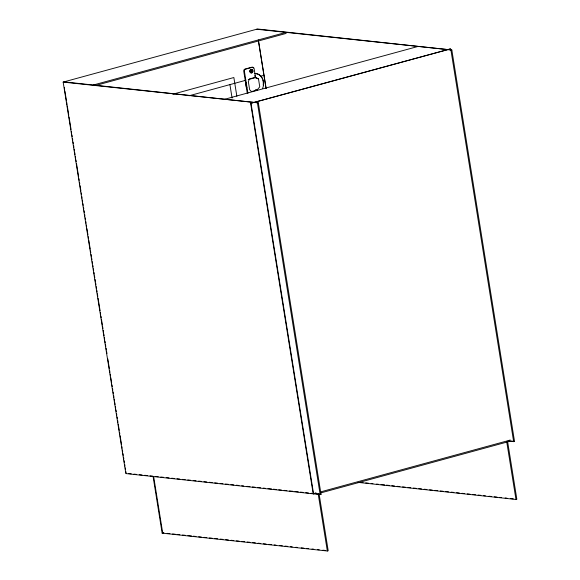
<?xml version="1.0" encoding="UTF-8"?>
<svg xmlns="http://www.w3.org/2000/svg" width="580" height="580" viewBox="0 0 580 580"><rect width="100%" height="100%" fill="white"/><g stroke="black" fill="none" stroke-linecap="round" stroke-linejoin="round"><path stroke-width="0.87" d="M257.208 89.9L259.753 86.804L258.462 78.742L255.178 77.234L254.895 75.458M64.032 81.86L258.332 102.87L321.037 494.341L320.16 494.58L125.86 473.57L63.155 82.099L257.535 29L451.834 50.011L514.54 441.482L507.964 441.104M93.286 85.021L285.911 32.4L286.078 33.437L95.193 85.586M172.898 94.185L233.856 77.531L236.865 96.309M247.928 93.3L244.405 71.289A1.776 1.479 -83.8 0 1 245.587 69.165L252.387 67.309A1.776 1.479 -83.8 0 1 254.12 68.636L255.505 77.27L249.429 78.931L248.341 81.635L249.632 89.69L251.459 91.597L257.535 89.936L255.417 89.711M189.036 95.78L245.652 80.316M248.262 79.605L256.099 77.459M260.456 76.27L263.936 75.32M224.793 99.238L417.419 46.617M250.64 103.334L450.457 48.894L250.64 103.334L313.178 493.768L316.18 493.094M63.155 82.099L258.332 102.87M256.657 29.239L451.834 50.011M153.069 476.455L162.146 533.143L163.893 532.665M163.611 532.962L162.733 533.201L153.656 476.521M313.178 493.768L315.796 493.058M320.457 491.927L510.385 440.046M320.624 492.964L509.762 441.3L509.595 440.263M162.146 533.143L327.33 551L328.2 550.761L319.123 494.08M515.968 499.467L516.845 499.228L507.623 441.655L506.746 441.895L515.968 499.467L357.671 482.35M262.095 78.235A10.36 8.635 -83.8 0 0 254.54 73.544L254.867 73.573A10.36 8.635 -83.8 0 1 262.53 88.595M254.852 77.198L255.505 77.27M256.026 78.481L258.462 78.742M510.936 441.09L514.54 441.482M360.347 482.306L363.044 482.596M365.741 482.893L368.438 483.184M371.135 483.474L372.933 483.669M376.536 484.061L378.334 484.249M381.031 484.546L384.627 484.931M386.425 485.126L389.122 485.416M391.826 485.714L394.523 486.004M397.22 486.294L399.917 486.584M402.614 486.881L405.311 487.171M408.015 487.461L410.712 487.751M413.409 488.048L416.107 488.338M418.803 488.628L421.508 488.918M424.205 489.215L426.902 489.505M429.599 489.796L432.296 490.086M434.993 490.375L437.697 490.673M440.394 490.963L443.091 491.253M445.788 491.543L448.485 491.84M451.182 492.13L453.886 492.42M456.583 492.71L459.28 493.007M461.977 493.297L464.674 493.587M467.378 493.877L470.075 494.174M472.772 494.464L475.47 494.754M478.166 495.045L480.863 495.342M483.568 495.632L485.366 495.827M488.962 496.212L491.659 496.502M494.356 496.799L497.053 497.089M499.757 497.379L501.555 497.575M505.151 497.966L506.949 498.155M510.545 498.546L513.249 498.836M128.528 473.526L131.232 473.816M133.922 474.107L136.633 474.404M139.309 474.694L142.028 474.984M144.696 475.274L147.422 475.571M150.09 475.861L152.823 476.151M155.476 476.441L158.217 476.738M160.863 477.021L163.618 477.318M166.25 477.608L169.012 477.905M171.644 478.188L174.413 478.486M177.03 478.768L179.807 479.073M182.417 479.355L185.208 479.653M187.804 479.935L190.602 480.24M193.198 480.515L196.004 480.82M198.585 481.103L201.398 481.407M203.971 481.683L206.792 481.987M209.365 482.263L212.193 482.575M214.752 482.85L217.587 483.154M220.139 483.43L222.836 483.72M225.526 484.017L228.382 484.322M230.92 484.597L233.783 484.909M236.306 485.177L239.004 485.467M241.693 485.764L243.68 485.975M247.08 486.345L249.973 486.656M252.474 486.924L255.164 487.222M257.861 487.512L260.558 487.802M263.248 488.092L265.263 488.309M267.967 488.599L271.563 488.991M273.361 489.186L276.718 489.549M278.755 489.766L281.459 490.064M284.156 490.354L286.853 490.644M289.55 490.934L292.885 491.296M294.952 491.521L298.279 491.876M300.346 492.101L303.05 492.398M305.747 492.688L308.444 492.978M311.141 493.268L314.44 493.631M316.542 493.855L321.037 494.341M167.207 533.353L169.904 533.643M172.601 533.941L175.298 534.231M177.103 534.426L179.8 534.716M182.497 535.007L185.194 535.297M187.891 535.594L191.487 535.978M193.292 536.174L195.989 536.464M198.686 536.761L201.383 537.051M204.08 537.341L206.777 537.631M209.481 537.928L212.179 538.218M214.875 538.508L217.573 538.798M220.269 539.096L222.966 539.385M225.671 539.675L228.368 539.966M231.065 540.255L233.762 540.553M236.459 540.843L239.163 541.133M241.86 541.423L244.557 541.72M247.254 542.01L249.951 542.3M252.648 542.59L255.352 542.887M258.049 543.177L260.746 543.467M263.443 543.757L266.14 544.054M268.837 544.345L271.541 544.635M274.238 544.924L276.036 545.12M279.632 545.512L282.329 545.802M285.034 546.092L287.731 546.382M290.428 546.679L292.226 546.875M295.822 547.259L297.62 547.455M301.223 547.846L303.92 548.136M306.617 548.426L308.415 548.622M312.011 549.014L313.809 549.202M317.412 549.593L319.21 549.789M322.806 550.181L325.503 550.471M450.957 50.25L513.663 441.721M258.375 39.962L266.104 88.225M258.339 40.383L266.06 88.595M257.462 103.109L320.16 494.58M318.108 493.428L327.33 551M251.031 103.378L313.57 493.812M247.276 93.235L243.752 71.224A1.776 1.479 -83.8 0 1 244.934 69.093L251.735 67.236A1.776 1.479 -83.8 0 1 253.003 67.599M229.919 84.615L232.073 98.034M64.337 87.515L64.619 89.298M64.895 91.017L66.483 100.906M66.722 102.406L67.055 104.48M67.28 105.908L68.766 115.195M69.056 116.979L69.339 118.762M69.528 119.929L71.057 129.478M71.34 131.261L71.63 133.052M71.913 134.835L72.203 136.619M72.486 138.41L72.775 140.193M73.058 141.977L73.348 143.76M73.631 145.551L73.914 147.334M74.204 149.118L74.486 150.909M74.776 152.692L75.059 154.476M75.349 156.266L75.632 158.05M75.922 159.834L76.205 161.624M76.495 163.408L78.633 176.799M78.924 178.582L79.206 180.373M79.496 182.156L79.779 183.94M80.069 185.731L80.924 191.088M81.215 192.872L81.497 194.655M81.78 196.446L82.07 198.23M82.353 200.013L82.643 201.796M82.925 203.587L83.215 205.371M83.498 207.154L83.788 208.945M84.071 210.729L84.354 212.512M84.644 214.303L84.927 216.086M85.216 217.87L85.499 219.661M85.789 221.444L86.072 223.227M86.362 225.011L86.645 226.802M86.935 228.585L87.935 234.835M88.218 236.618L88.508 238.409M88.791 240.192L90.219 249.124M90.509 250.908L90.792 252.692M91.082 254.475L91.364 256.266M91.654 258.049L91.937 259.833M92.22 261.623L92.51 263.407M92.793 265.19L93.083 266.981M93.365 268.765L93.656 270.548M93.938 272.339L94.228 274.123M94.511 275.906L94.794 277.689M95.084 279.48L95.366 281.264M95.656 283.047L95.939 284.838M96.229 286.621L96.512 288.405M96.802 290.196L97.085 291.979M97.375 293.763L97.802 296.445M98.085 298.229L100.086 310.728M100.376 312.511L100.659 314.302M100.949 316.086L101.232 317.869M101.522 319.66L102.377 325.017M102.66 326.801L102.95 328.584M103.233 330.368L103.523 332.159M103.805 333.942L104.096 335.726M104.378 337.517L104.668 339.3M104.951 341.083L105.234 342.874M105.524 344.658L105.806 346.441M106.097 348.232L106.379 350.015M106.669 351.799L106.952 353.582M107.815 358.94L109.388 368.764M109.671 370.548L109.953 372.338M110.243 374.122L110.526 375.905M110.816 377.696L111.672 383.054M111.962 384.837L112.244 386.621M112.527 388.404L112.817 390.195M113.1 391.978L113.39 393.762M113.673 395.553L113.963 397.336M114.246 399.12L114.535 400.911M114.818 402.694L115.108 404.477M115.391 406.261L115.674 408.052M115.964 409.835L116.246 411.619M116.537 413.409L116.819 415.193M117.109 416.976L117.392 418.767M117.682 420.551L117.965 422.334M118.255 424.125L119.255 430.375M119.538 432.158L119.828 433.941M120.111 435.732L121.539 444.657M121.829 446.44L122.112 448.231M122.402 450.015L122.684 451.798M122.967 453.589L123.257 455.373M123.54 457.156L123.83 458.947M124.113 460.73L124.403 462.514M124.685 464.297L124.975 466.088M125.258 467.872L125.548 469.655M125.831 471.446L126.114 473.229M246.884 87.935A10.36 8.635 -83.8 0 1 246.326 84.441M262.747 79.83A10.36 8.635 -83.8 0 1 263.197 85.129M246.558 87.906A10.36 8.635 -83.8 0 1 246.108 82.606M253.141 67.758A1.776 1.479 -83.8 0 1 253.351 68.136M250.886 70.202A0.884 0.739 -83.8 0 1 251.495 71.456A0.884 0.739 -83.8 0 1 250.27 71.695M250.219 70.622A0.884 0.739 -83.8 0 1 250.35 70.441M252.633 72.225A1.776 1.479 -83.8 0 0 251.72 69.397A1.776 1.479 -83.8 0 0 250.096 71.855A1.776 1.479 -83.8 0 0 252.633 72.225M251.807 71.789A0.884 0.739 -83.8 0 0 251.568 70.296A0.884 0.739 -83.8 0 0 250.589 71.34A0.884 0.739 -83.8 0 0 251.807 71.789M252.467 72.21A1.776 1.479 -83.8 0 0 251.561 69.382A1.776 1.479 -83.8 0 0 249.929 71.833A1.776 1.479 -83.8 0 0 252.467 72.21"/></g></svg>
